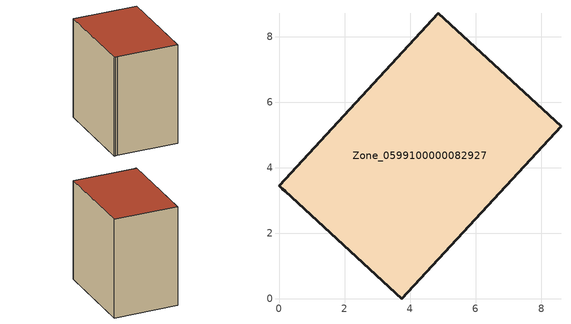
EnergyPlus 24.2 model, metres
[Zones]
Zone_0599100000082927
 floor ground (C_G): 0,3.45 4.86,8.72 8.6,5.27 3.74,0 0.19,3.28 0.1,3.36 z0
 wall outside (C_F): 4.86,8.72 0,3.45 0.1,3.36 0.19,3.28 3.74,0 8.6,5.27 4.86,8.72 z0:7.94
 roof outside (C_R): 3.74,0 8.6,5.27 4.86,8.72 0,3.45 0.1,3.36 0.19,3.28 z7.94
[BUILDING]
Pand.0599100000082927: North Axis=0; Terrain=City; Loads Convergence Tolerance Value=0.04; Temperature Convergence Tolerance Value=0.4; Solar Distribution=FullExterior; Maximum Number of Warmup Days=25; Minimum Number of Warmup Days=1
[Site:Location]
Rotterdam.The.Hague.AP_ZH_NLD Design_Conditions: Latitude=51.96; Longitude=4.45; Time Zone=1; Elevation=-4.5
[SITE:GROUNDTEMPERATURE:BUILDINGSURFACE]
18, 18, 18, 18, 18, 18, 18, 18, 18, 18, 18, 18
[MATERIAL] Thermal Absorptance=0.9; Solar Absorptance=0.7; Visible Absorptance=0.7
Name | Roughness | Thickness | Conductivity | Density | Specific Heat
G.TI.1946 | MediumSmooth | 0.15 | 1 | 540 | 1210
F.TI.1946 | Rough | 0.3 | 0.857143 | 1920 | 840
R.TI.1946 | MediumRough | 0.2 | 0.1 | 1500 | 1000
[CONSTRUCTION]
C_G: G.TI.1946
C_F: F.TI.1946
C_R: R.TI.1946
[ZONE]
Zone_0599100000082927: Type=1; Multiplier=1; Ceiling Height=Autocalculate; Volume=Autocalculate; Floor Area=autocalculate; Part of Total Floor Area=Yes
[ZONEINFILTRATION:DESIGNFLOWRATE]
Infil_Zone_0599100000082927: Zone or ZoneList or Space or SpaceList=Zone_0599100000082927; Schedule=AlwaysOn; Design Flow Rate Calculation Method=Flow/Area; Flow Rate per Floor Area=0.003; Constant Term Coefficient=1; Temperature Term Coefficient=0; Velocity Term Coefficient=0; Velocity Squared Term Coefficient=0
[HVACTEMPLATE:ZONE:IDEALLOADSAIRSYSTEM]
Zone_0599100000082927: Maximum Heating Supply Air Temperature=50; Minimum Cooling Supply Air Temperature=13; Maximum Heating Supply Air Humidity Ratio=0.0156; Minimum Cooling Supply Air Humidity Ratio=0.0077; Heating Limit=NoLimit; Cooling Limit=NoLimit; Dehumidification Control Type=ConstantSensibleHeatRatio; Cooling Sensible Heat Ratio=0.7; Dehumidification Setpoint=60; Humidification Control Type=None; Humidification Setpoint=30; Outdoor Air Method=None; Outdoor Air Flow Rate per Person=0.00944; Outdoor Air Flow Rate per Zone Floor Area=0; Outdoor Air Flow Rate per Zone=0; Demand Controlled Ventilation Type=None; Outdoor Air Economizer Type=NoEconomizer; Heat Recovery Type=None; Sensible Heat Recovery Effectiveness=0.7; Latent Heat Recovery Effectiveness=0.65
[ZONECONTROL:THERMOSTAT]
ThermostatControl_Zone_0599100000082927: Zone or ZoneList=Zone_0599100000082927; Control Type Schedule=DualSetpointControlType; Control 1=Thermostat_Zone_0599100000082927; Temperature Difference Between Cutout And Setpoint=0
[THERMOSTATSETPOINT:DUALSETPOINT]
Thermostat_Zone_0599100000082927: Heating Setpoint Temperature Schedule=HeatingSetpoint_Zone_0599100000082927; Cooling Setpoint Temperature Schedule=CoolingSetpoint_Zone_0599100000082927
[SCHEDULE:COMPACT]
HeatingSetpoint_Zone_0599100000082927: Through: 12/31, For: AllDays, Until: 24:00, 21
CoolingSetpoint_Zone_0599100000082927: Through: 12/31, For: AllDays, Until: 24:00, 24
DualSetpointControlType: Through: 12/31, For: AllDays, Until: 24:00, 4
AlwaysOn: Through: 12/31, For: AllDays, Until: 24:00, 1
